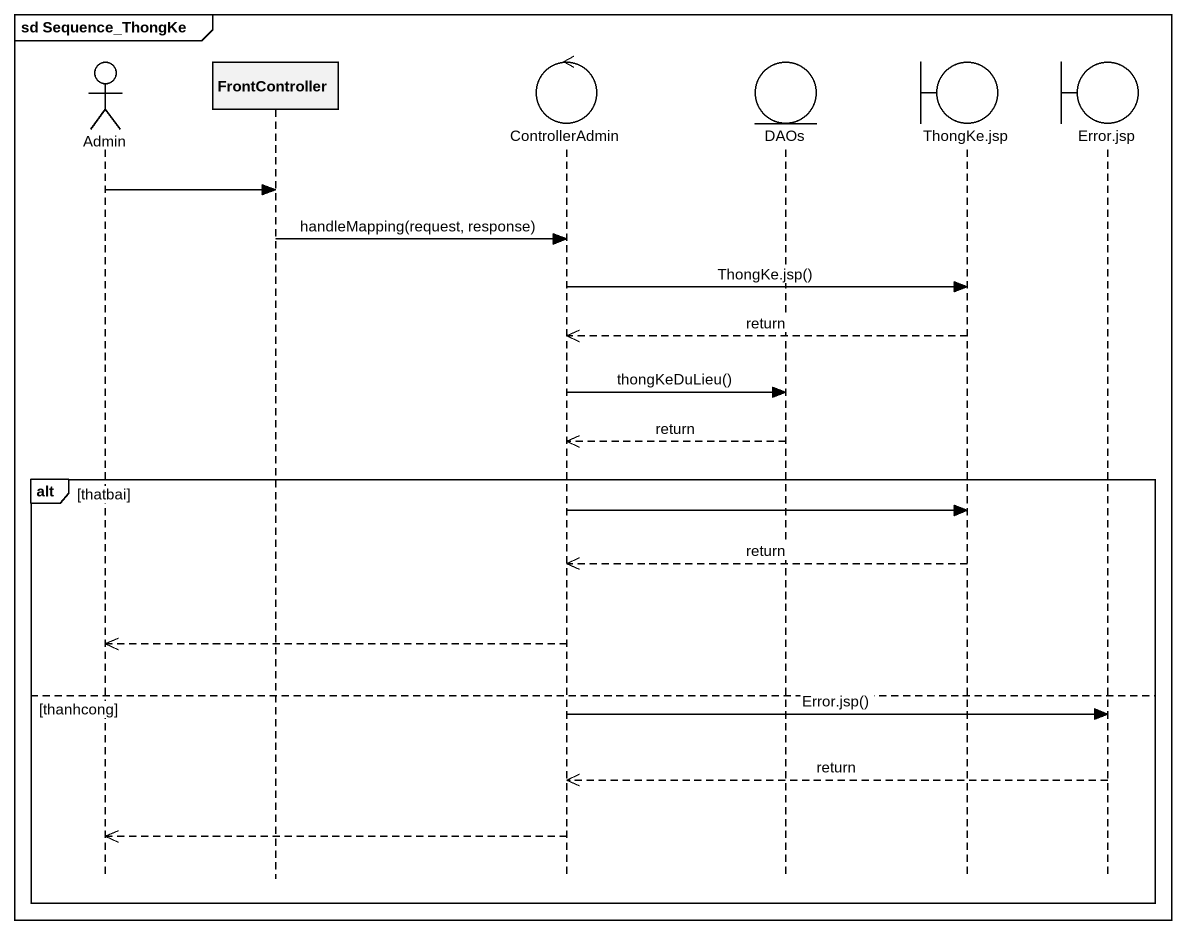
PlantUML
@startuml
mainframe sd Sequence_ThongKe
hide footbox
actor Admin
participant FrontController
control ControllerAdmin
entity DAOs
boundary "ThongKe.jsp" as ThongKe_jsp
boundary "Error.jsp" as Error_jsp

Admin -> FrontController
FrontController -> ControllerAdmin : handleMapping(request, response)
ControllerAdmin -> ThongKe_jsp : ThongKe.jsp()
ThongKe_jsp -->> ControllerAdmin : return
ControllerAdmin -> DAOs : thongKeDuLieu()
DAOs -->> ControllerAdmin : return
alt thatbai
  ControllerAdmin -> ThongKe_jsp
  ThongKe_jsp -->> ControllerAdmin : return
  ControllerAdmin -->> Admin
else thanhcong
  ControllerAdmin -> Error_jsp : Error.jsp()
  Error_jsp -->> ControllerAdmin : return
  ControllerAdmin -->> Admin
end
@enduml
